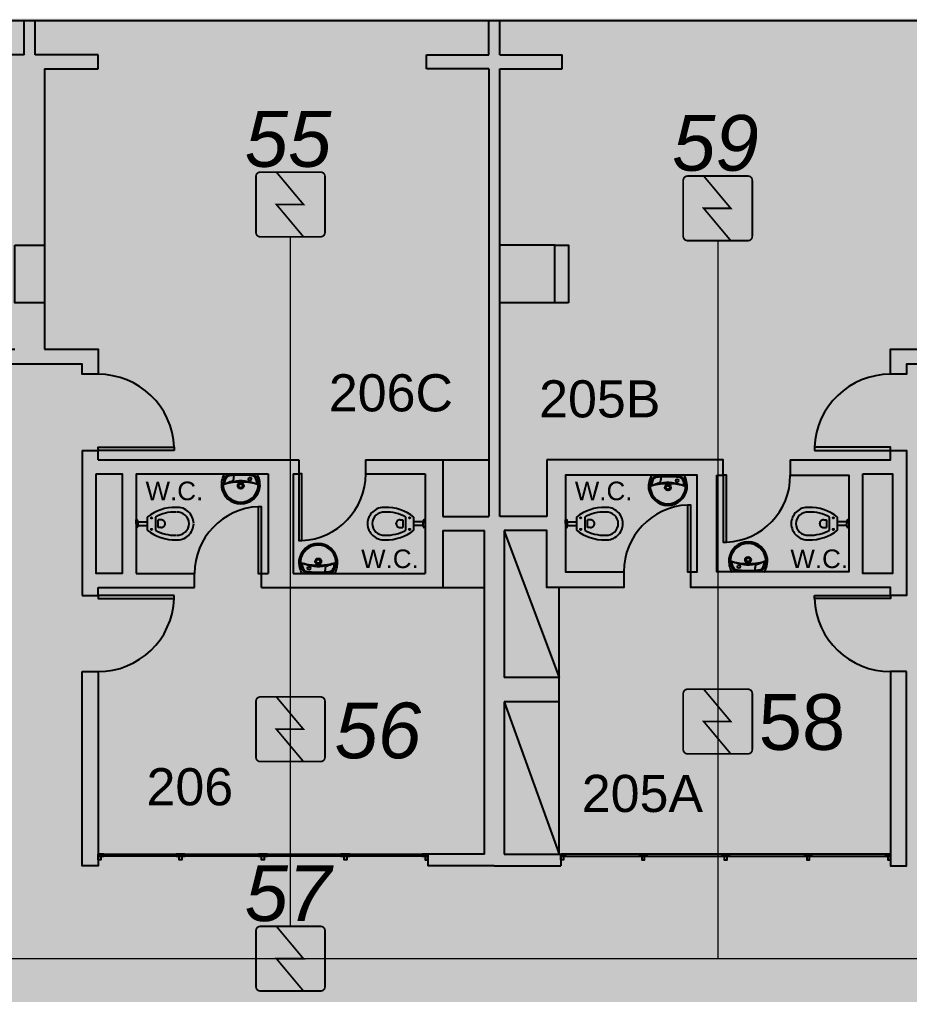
# Model space of a CAD drawing. Header units: metres. Extents: x -331 to 2982, y 362 to 2539.
# Drawn here: x 804.3 to 813.88, y 1904.12 to 1914.62 of the extents above; entities that cross this region are included whole.
import ezdxf
from ezdxf.enums import TextEntityAlignment as Align

# ---------------------------------------------------------------- set-up
doc = ezdxf.new("R2010")
doc.units = ezdxf.units.M
doc.layers.add('_corredores', color=251, linetype='Continuous', plot=False)
doc.layers.add('_salas', color=251, linetype='Continuous', plot=False)
for name, color, linetype in [('ALV', 251, 'Continuous'), ('CX', 251, 'Continuous'), ('DET. FUMAÇA', 1, 'Continuous'), ('Div', 251, 'Continuous'), ('Est', 251, 'Continuous'), ('Mob', 251, 'Continuous'), ('SALAS NOVAS', 7, 'Continuous'), ('Texto_Salas', 251, 'Continuous'), ('vid', 251, 'Continuous'), ('Zlixo04', 251, 'Continuous')]:
    doc.layers.add(name, color=color, linetype=linetype)
doc.styles.add('ARIAL', font='arial.ttf')
doc.styles.add('DESTAQUE', font='arial.ttf', dxfattribs={"height": 0.4})
doc.styles.add('X3G_ENTITY_1416BBA2', font='arial.ttf', dxfattribs={"height": 0.6})
doc.styles.add('X3G_ENTITY_1416BBAC', font='arial.ttf', dxfattribs={"height": 0.6})
doc.styles.add('X3G_ENTITY_1416BBB6', font='arial.ttf', dxfattribs={"height": 0.6})
doc.styles.add('X3G_ENTITY_1416BBC0', font='arial.ttf', dxfattribs={"height": 0.6})
doc.styles.add('X3G_ENTITY_1416BC59', font='arial.ttf', dxfattribs={"height": 0.6})

# ---------------------------------------------------------------- blocks, each defined once
blk = doc.blocks.new('Detector de fumaça')
at = {"layer": 'DET. FUMAÇA', "linetype": 'Continuous', "lineweight": 15, "const_width": 0.0187}
blk.add_lwpolyline([(774.599, 539.816), (775.249, 539.816, -0.414214), (775.296, 539.769), (775.296, 539.167, -0.414214), (775.249, 539.12), (774.599, 539.12, -0.414214), (774.553, 539.167), (774.553, 539.769, -0.414214)], format="xyb", close=True, dxfattribs=at)
blk.add_lwpolyline([(774.773, 539.816), (775.064, 539.468), (774.773, 539.468), (775.064, 539.12)], dxfattribs=at)
blk = doc.blocks.new('VASO')
at = {"layer": 'Mob'}
for p, q in [((302.351, 172.465), (302.38, 172.465)), ((302.38, 172.465), (302.38, 172.383)), ((302.411, 172.354), (302.411, 172.494)), ((302.499, 172.354), (302.499, 172.494)), ((302.619, 172.464), (302.609, 172.464)), ((302.619, 172.424), (302.619, 172.464)), ((302.351, 172.383), (302.38, 172.383)), ((302.599, 172.444), (302.499, 172.444)), ((302.599, 172.404), (302.499, 172.404)), ((302.599, 172.444), (302.599, 172.455)), ((302.599, 172.404), (302.599, 172.444)), ((302.599, 172.404), (302.599, 172.393)), ((302.619, 172.383), (302.609, 172.383)), ((302.619, 172.424), (302.619, 172.383))]:
    blk.add_line(p, q, dxfattribs=at)
for centre in [(302.453, 172.486), (302.453, 172.362)]:
    blk.add_circle(centre, 0.00707, dxfattribs=at)
for centre, radius, start, end in [((302.178, 172.42), 0.179, 86.6811, 178.7962), ((302.205, 172.134), 0.464, 50.6979, 92.0637), ((302.178, 172.42), 0.129, 86.6811, 178.7962), ((302.205, 172.134), 0.414, 60.1325, 92.0637), ((302.349, 172.422), 0.043, 86.6811, 178.7962), ((302.609, 172.455), 0.00935, 90, 180), ((302.178, 172.427), 0.179, 181.2038, 273.3189), ((302.178, 172.427), 0.129, 181.2038, 273.3189), ((302.349, 172.426), 0.043, 181.2038, 273.3189), ((302.609, 172.393), 0.00935, 180, 270), ((302.205, 172.713), 0.464, 267.9363, 309.3021), ((302.205, 172.713), 0.414, 267.9363, 299.8675)]:
    blk.add_arc(centre, radius, start, end, dxfattribs=at)

msp = doc.modelspace()

# ---------------------------------------------------------------- hatches: boundary and pattern name
at = {"layer": '_corredores', "transparency": 33554508}
h = msp.add_hatch(color=256, dxfattribs=at)
h.dxf.hatch_style = 1
h.paths.add_polyline_path([(851.609, 1924.544), (870.379, 1924.544), (870.379, 1926.38), (870.189, 1926.38), (870.189, 1926.577), (870.003, 1926.764), (866.304, 1926.765), (866.288, 1926.731), (866.184, 1926.814), (865.422, 1927.574), (863.994, 1927.574), (862.566, 1927.574), (861.756, 1926.765), (861.72, 1926.765), (861.716, 1926.764), (861.703, 1926.763), (861.685, 1926.763), (858.091, 1926.765), (857.744, 1926.418), (857.397, 1926.765), (853.804, 1926.765), (853.788, 1926.731), (853.684, 1926.814), (852.922, 1927.574), (851.494, 1927.574), (849.748, 1927.574), (849.748, 1926.814), (849.608, 1926.814), (849.608, 1929.894), (841.234, 1929.894), (841.234, 1928.054), (840.474, 1928.054), (840.474, 1927.096), (840.756, 1926.814), (840.374, 1926.432), (840.042, 1926.765), (836.434, 1926.765), (836.419, 1926.731), (836.314, 1926.814), (835.553, 1927.574), (834.124, 1927.574), (832.696, 1927.574), (831.886, 1926.765), (831.85, 1926.765), (831.847, 1926.764), (831.833, 1926.763), (831.815, 1926.763), (828.221, 1926.765), (827.874, 1926.418), (827.528, 1926.765), (823.934, 1926.765), (823.918, 1926.731), (823.814, 1926.814), (823.052, 1927.574), (821.624, 1927.574), (820.195, 1927.574), (819.385, 1926.765), (819.35, 1926.765), (819.346, 1926.764), (819.333, 1926.763), (819.315, 1926.763), (815.721, 1926.765), (815.374, 1926.418), (815.027, 1926.765), (811.434, 1926.765), (811.418, 1926.731), (811.314, 1926.814), (810.552, 1927.574), (809.124, 1927.574), (807.695, 1927.574), (806.886, 1926.765), (806.85, 1926.765), (806.846, 1926.764), (806.833, 1926.763), (806.815, 1926.763), (803.221, 1926.765), (802.874, 1926.418), (802.527, 1926.765), (798.934, 1926.765), (798.918, 1926.731), (798.814, 1926.814), (798.052, 1927.574), (796.624, 1927.574), (795.195, 1927.574), (794.386, 1926.765), (794.35, 1926.765), (794.346, 1926.764), (794.333, 1926.763), (794.315, 1926.763), (790.721, 1926.765), (790.374, 1926.418), (790.027, 1926.765), (786.434, 1926.765), (786.418, 1926.731), (786.314, 1926.814), (785.552, 1927.574), (784.124, 1927.574), (782.696, 1927.574), (781.886, 1926.765), (781.85, 1926.765), (781.846, 1926.764), (781.833, 1926.763), (781.815, 1926.763), (778.221, 1926.765), (777.874, 1926.418), (777.527, 1926.765), (773.934, 1926.765), (773.918, 1926.731), (773.814, 1926.814), (773.052, 1927.574), (771.624, 1927.574), (770.196, 1927.574), (769.386, 1926.765), (769.35, 1926.765), (769.347, 1926.764), (769.333, 1926.763), (769.315, 1926.763), (765.615, 1926.764), (765.429, 1926.577), (765.429, 1926.38), (765.239, 1926.38), (765.239, 1924.544), (770.084, 1924.544), (770.084, 1914.631), (770.394, 1914.631), (770.394, 1905.511), (765.009, 1905.511), (765.009, 1910.811), (763.809, 1910.811), (763.809, 1905.511), (755.909, 1905.511), (755.909, 1910.811), (754.809, 1910.811), (754.809, 1905.511), (746.059, 1905.511), (746.059, 1901.896), (748.429, 1901.896), (748.429, 1903.596), (748.029, 1903.596), (748.029, 1903.796), (754.454, 1903.796), (754.454, 1903.596), (754.129, 1903.596), (754.129, 1901.896), (754.454, 1901.896), (754.454, 1901.696), (754.454, 1901.171), (757.954, 1901.171), (757.954, 1903.571), (757.954, 1903.771), (768.009, 1903.771), (768.009, 1903.751), (768.814, 1903.751), (768.814, 1895.791), (767.984, 1895.791), (767.984, 1895.771), (762.344, 1895.771), (761.069, 1895.771), (761.069, 1893.046), (754.154, 1893.046), (752.479, 1893.046), (752.479, 1860.521), (752.479, 1859.096), (752.479, 1857.621), (754.079, 1857.621), (754.079, 1860.546), (753.904, 1860.546), (753.904, 1863.421), (754.169, 1863.421), (754.169, 1887.631), (760.804, 1887.631), (760.804, 1887.721), (768.909, 1887.721), (770.309, 1887.721), (771.909, 1887.721), (773.009, 1887.721), (775.859, 1887.721), (775.859, 1886.621), (777.159, 1886.621), (777.159, 1887.721), (788.759, 1887.721), (788.759, 1886.621), (790.059, 1886.621), (790.059, 1887.721), (802.309, 1887.721), (804.009, 1887.721), (844.959, 1887.721), (844.959, 1887.896), (845.259, 1887.896), (845.259, 1887.543), (845.259, 1863.221), (807.109, 1863.221), (807.109, 1860.671), (807.109, 1860.571), (806.556, 1860.571), (806.556, 1858.751), (806.556, 1855.871), (806.556, 1855.143), (807.956, 1855.143), (807.956, 1857.121), (809.134, 1857.121), (809.134, 1860.671), (845.259, 1860.671), (845.259, 1855.977), (846.384, 1855.977), (846.384, 1856.871), (846.034, 1856.871), (846.034, 1856.971), (846.434, 1856.971), (846.434, 1860.671), (849.184, 1860.671), (849.184, 1856.971), (849.584, 1856.971), (849.584, 1856.871), (849.234, 1856.871), (849.234, 1855.977), (850.459, 1855.977), (850.459, 1860.671), (859.459, 1860.671), (859.459, 1863.221), (849.559, 1863.221), (849.559, 1888.221), (849.659, 1888.221), (849.659, 1887.721), (854.289, 1887.721), (854.289, 1895.621), (859.259, 1895.621), (859.259, 1905.521), (857.359, 1905.521), (857.359, 1905.621), (858.034, 1905.621), (858.034, 1908.221), (853.709, 1908.221), (853.709, 1908.184), (853.609, 1908.184), (853.609, 1910.121), (850.859, 1910.121), (850.86, 1912.861), (849.659, 1912.861), (849.659, 1908.921), (852.409, 1908.921), (852.409, 1903.771), (852.409, 1895.701), (852.409, 1890.371), (849.559, 1890.371), (849.559, 1908.921), (849.559, 1912.961), (852.259, 1912.961), (852.259, 1914.631), (851.609, 1914.631)])
h.paths.add_polyline_path([(845.929, 1914.631), (846.006, 1914.631), (846.006, 1905.511), (844.999, 1905.511), (844.999, 1909.911), (845.009, 1910.811), (843.809, 1910.811), (843.809, 1905.511), (835.009, 1905.511), (835.009, 1910.811), (833.809, 1910.811), (833.809, 1905.511), (825.009, 1905.511), (825.009, 1910.811), (823.809, 1910.811), (823.809, 1905.511), (815.009, 1905.511), (815.009, 1910.811), (813.809, 1910.811), (813.809, 1905.511), (805.009, 1905.511), (805.009, 1910.811), (803.809, 1910.811), (803.809, 1905.511), (795.009, 1905.511), (795.009, 1910.811), (793.809, 1910.811), (793.809, 1905.511), (785.009, 1905.511), (785.009, 1910.811), (783.809, 1910.811), (783.809, 1905.511), (775.009, 1905.511), (775.009, 1910.811), (773.979, 1910.811), (773.979, 1905.511), (773.194, 1905.511), (773.194, 1914.631), (773.124, 1914.631), (773.124, 1920.111), (775.144, 1920.111), (775.144, 1921.611), (775.124, 1921.611), (775.124, 1922.031), (773.624, 1922.031), (773.624, 1921.611), (773.164, 1921.611), (773.164, 1924.544), (845.929, 1924.543), (845.929, 1921.611), (845.469, 1921.611), (845.469, 1922.031), (843.969, 1922.031), (843.969, 1921.611), (843.949, 1920.111), (845.929, 1920.111)], flags=16)
h.paths.add_polyline_path([(851.494, 1926.432), (851.112, 1926.814), (851.494, 1927.196), (851.876, 1926.814)], flags=16)
h.paths.add_polyline_path([(845.244, 1926.432), (844.862, 1926.814), (845.244, 1927.196), (845.626, 1926.814)], flags=16)
h.paths.add_polyline_path([(845.119, 1903.801), (845.119, 1895.821), (845.259, 1895.821), (845.259, 1890.321), (839.659, 1890.321), (775.859, 1890.321), (772.984, 1890.321), (772.984, 1895.791), (771.754, 1895.791), (771.754, 1903.746), (773.099, 1903.746), (773.099, 1903.801)], flags=16)
h.paths.add_polyline_path([(834.506, 1926.814), (834.124, 1926.432), (833.742, 1926.814), (834.124, 1927.196)], flags=16)
h.paths.add_polyline_path([(863.612, 1926.814), (863.994, 1927.196), (864.376, 1926.814), (863.994, 1926.432)], flags=16)
h.paths.add_polyline_path([(845.259, 1895.821), (845.259, 1890.321), (839.659, 1890.321), (775.859, 1890.321), (772.984, 1890.321), (772.984, 1895.821), (775.859, 1895.821), (839.659, 1895.821)], flags=0)
h.paths.add_polyline_path([(822.006, 1926.814), (821.624, 1926.432), (821.242, 1926.814), (821.624, 1927.196)], flags=16)
h.paths.add_polyline_path([(809.506, 1926.814), (809.124, 1926.432), (808.742, 1926.814), (809.124, 1927.196)], flags=16)
h.paths.add_polyline_path([(797.006, 1926.814), (796.624, 1926.432), (796.242, 1926.814), (796.624, 1927.196)], flags=16)
h.paths.add_polyline_path([(784.506, 1926.814), (784.124, 1926.432), (783.742, 1926.814), (784.124, 1927.196)], flags=16)
h.paths.add_polyline_path([(772.006, 1926.814), (771.624, 1926.432), (771.242, 1926.814), (771.624, 1927.196)], flags=16)
edge = h.paths.add_edge_path(flags=16)
edge.add_line((767.555, 1893.924), (767.408, 1893.821))
edge.add_line((767.408, 1893.821), (767.203, 1894.065))
edge.add_line((767.203, 1894.065), (766.309, 1893.171))
edge.add_arc((765.909, 1892.771), 0.565, -45, 45, ccw=False)
edge.add_line((766.309, 1892.372), (767.203, 1891.477))
edge.add_line((767.203, 1891.477), (767.408, 1891.721))
edge.add_line((767.408, 1891.721), (767.555, 1891.618))
edge.add_arc((765.909, 1892.771), 2.01, 35, 325, ccw=False)
at = {"layer": '_salas', "transparency": 33554559}
h = msp.add_hatch(color=256, dxfattribs=at)
h.dxf.hatch_style = 1
h.paths.add_polyline_path([(805.009, 1905.511), (813.809, 1905.511), (813.809, 1910.811), (815.009, 1910.811), (815.009, 1905.511), (823.809, 1905.511), (823.809, 1910.811), (825.009, 1910.811), (825.009, 1905.511), (833.809, 1905.511), (833.809, 1910.811), (835.009, 1910.811), (835.009, 1905.511), (843.809, 1905.511), (843.809, 1910.811), (845.009, 1910.811), (845.009, 1909.911), (844.999, 1909.911), (844.999, 1905.511), (846.006, 1905.511), (846.006, 1914.631), (773.194, 1914.631), (773.194, 1905.511), (773.979, 1905.511), (773.979, 1910.811), (775.009, 1910.811), (775.009, 1905.511), (783.809, 1905.511), (783.809, 1910.811), (785.009, 1910.811), (785.009, 1905.511), (793.809, 1905.511), (793.809, 1910.811), (795.009, 1910.811), (795.009, 1905.511), (803.809, 1905.511), (803.809, 1910.811), (805.009, 1910.811)])

# ---------------------------------------------------------------- linework, layer by layer
at = {"layer": 'ALV', "color": 251}
for p, q in [((804.349, 1914.611), (804.469, 1914.611)), ((804.349, 1914.241), (804.349, 1914.611)), ((804.469, 1914.241), (804.469, 1914.611)), ((809.349, 1914.241), (809.349, 1914.611)), ((809.469, 1914.241), (809.469, 1914.611)), ((804.349, 1914.241), (803.674, 1914.241)), ((805.144, 1914.241), (804.469, 1914.241)), ((805.144, 1914.091), (805.144, 1914.241)), ((808.679, 1914.091), (808.679, 1914.241)), ((808.679, 1914.241), (809.349, 1914.241)), ((809.469, 1914.241), (810.139, 1914.241)), ((810.139, 1914.091), (810.139, 1914.241)), ((804.569, 1914.091), (805.144, 1914.091)), ((804.569, 1914.091), (804.569, 1912.191)), ((809.349, 1914.091), (808.679, 1914.091)), ((809.349, 1914.091), (809.349, 1909.269)), ((809.469, 1909.269), (809.469, 1914.091)), ((809.469, 1914.091), (810.139, 1914.091)), ((804.569, 1911.571), (804.569, 1911.071)), ((804.974, 1909.981), (804.974, 1908.421)), ((804.974, 1909.981), (805.144, 1909.981)), ((805.144, 1909.881), (805.144, 1909.981)), ((805.144, 1909.981), (805.144, 1909.981)), ((805.144, 1909.881), (807.304, 1909.881)), ((807.304, 1909.881), (807.304, 1909.731)), ((808.024, 1909.881), (808.854, 1909.881)), ((808.024, 1909.881), (808.024, 1909.731)), ((808.854, 1909.881), (808.854, 1909.269)), ((810.964, 1909.881), (809.974, 1909.881)), ((809.974, 1909.881), (809.974, 1909.269)), ((805.554, 1909.731), (805.554, 1908.656)), ((805.554, 1909.731), (806.974, 1909.731)), ((806.974, 1909.731), (806.974, 1908.656)), ((807.244, 1909.731), (807.304, 1909.731)), ((807.244, 1909.731), (807.244, 1908.656)), ((808.024, 1909.731), (808.664, 1909.731)), ((808.664, 1909.731), (808.664, 1908.656)), ((808.854, 1909.269), (809.349, 1909.269)), ((809.974, 1909.269), (809.469, 1909.269)), ((808.854, 1909.119), (808.854, 1908.506)), ((808.854, 1909.119), (809.304, 1909.119)), ((809.304, 1905.636), (809.304, 1909.119)), ((809.514, 1909.119), (809.514, 1907.536)), ((805.554, 1908.656), (806.184, 1908.656)), ((806.184, 1908.506), (806.184, 1908.656)), ((806.904, 1908.656), (806.974, 1908.656)), ((806.904, 1908.506), (806.904, 1908.656)), ((807.244, 1908.656), (808.664, 1908.656)), ((805.144, 1908.506), (806.184, 1908.506)), ((805.144, 1908.421), (805.144, 1908.506)), ((806.904, 1908.506), (808.854, 1908.506)), ((804.974, 1908.421), (805.144, 1908.421)), ((810.109, 1907.536), (809.514, 1907.536)), ((810.109, 1907.276), (810.109, 1907.536)), ((809.514, 1907.276), (809.514, 1905.636)), ((810.109, 1907.276), (809.514, 1907.276)), ((809.304, 1905.636), (808.694, 1905.636)), ((808.694, 1905.636), (808.694, 1905.511)), ((809.514, 1905.636), (810.124, 1905.636)), ((810.124, 1905.636), (810.124, 1905.511)), ((809.409, 1905.511), (808.694, 1905.511)), ((809.409, 1905.511), (810.124, 1905.511))]:
    msp.add_line(p, q, dxfattribs=at)
for points in [[(804.569, 1911.071), (805.144, 1911.071), (805.144, 1910.801), (804.974, 1910.801), (804.974, 1910.911), (803.844, 1910.911), (803.844, 1910.801), (803.674, 1910.801), (803.674, 1911.071), (804.249, 1911.071)], [(814.569, 1911.071), (815.144, 1911.071), (815.144, 1910.801), (814.974, 1910.801), (814.974, 1910.911), (813.844, 1910.911), (813.844, 1910.801), (813.674, 1910.801), (813.674, 1911.071), (814.249, 1911.071)], [(812.594, 1909.881), (813.674, 1909.881), (813.674, 1909.981), (813.844, 1909.981), (813.844, 1908.421), (813.674, 1908.421), (813.674, 1908.506), (811.524, 1908.506), (811.524, 1908.674), (811.594, 1908.674), (811.594, 1909.714), (810.174, 1909.714), (810.174, 1908.674), (810.804, 1908.674), (810.804, 1908.506), (809.974, 1908.506), (809.974, 1909.119), (809.514, 1909.119)], [(811.804, 1909.714), (811.874, 1909.714), (811.874, 1909.881), (809.974, 1909.881)], [(812.594, 1909.881), (812.594, 1909.714), (813.224, 1909.714), (813.224, 1908.674), (811.804, 1908.674), (811.804, 1909.714)], [(811.884, 1905.615), (811.884, 1905.575), (811.914, 1905.575), (811.914, 1905.615)]]:
    msp.add_lwpolyline(points, dxfattribs=at)
for points in [[(805.124, 1909.731), (805.404, 1909.731), (805.404, 1908.656), (805.124, 1908.656)], [(813.374, 1909.731), (813.694, 1909.731), (813.694, 1908.656), (813.374, 1908.656)], [(804.974, 1907.601), (805.144, 1907.601), (805.144, 1905.511), (804.974, 1905.511)], [(813.844, 1907.601), (813.674, 1907.601), (813.674, 1905.511), (813.844, 1905.511)], [(813.67, 1905.635), (810.128, 1905.635), (810.128, 1905.615), (813.67, 1905.615)], [(811.851, 1905.635), (811.897, 1905.635), (811.897, 1905.615), (811.851, 1905.615), (811.851, 1905.614), (811.898, 1905.614), (811.898, 1905.636), (811.851, 1905.636)], [(811.898, 1905.636), (811.901, 1905.636), (811.901, 1905.614), (811.898, 1905.614)], [(811.947, 1905.635), (811.902, 1905.635), (811.902, 1905.615), (811.947, 1905.615), (811.947, 1905.614), (811.901, 1905.614), (811.901, 1905.636), (811.947, 1905.636)]]:
    msp.add_lwpolyline(points, close=True, dxfattribs=at)
at = {"layer": 'CX', "color": 251}
for points in [[(805.964, 1909.981), (805.144, 1909.981), (805.144, 1910.016), (805.964, 1910.016)], [(812.854, 1909.981), (813.674, 1909.981), (813.674, 1910.016), (812.854, 1910.016)], [(807.339, 1909.011), (807.339, 1909.731), (807.304, 1909.731), (807.304, 1909.011)], [(811.909, 1908.994), (811.909, 1909.714), (811.874, 1909.714), (811.874, 1908.994)], [(806.869, 1909.376), (806.869, 1908.656), (806.904, 1908.656), (806.904, 1909.376)], [(811.489, 1909.394), (811.489, 1908.674), (811.524, 1908.674), (811.524, 1909.394)], [(805.964, 1908.421), (805.144, 1908.421), (805.144, 1908.386), (805.964, 1908.386)], [(812.854, 1908.421), (813.674, 1908.421), (813.674, 1908.386), (812.854, 1908.386)], [(805.147, 1905.636), (805.144, 1905.636), (805.144, 1905.614), (805.147, 1905.614)], [(805.207, 1905.635), (805.148, 1905.635), (805.148, 1905.615), (805.207, 1905.615), (805.207, 1905.614), (805.147, 1905.614), (805.147, 1905.636), (805.207, 1905.636)], [(805.984, 1905.635), (806.029, 1905.635), (806.029, 1905.615), (805.984, 1905.615), (805.984, 1905.614), (806.03, 1905.614), (806.03, 1905.636), (805.984, 1905.636)], [(806.033, 1905.636), (806.03, 1905.636), (806.03, 1905.614), (806.033, 1905.614)], [(806.08, 1905.635), (806.034, 1905.635), (806.034, 1905.615), (806.08, 1905.615), (806.08, 1905.614), (806.033, 1905.614), (806.033, 1905.636), (806.08, 1905.636)], [(806.871, 1905.635), (806.917, 1905.635), (806.917, 1905.615), (806.871, 1905.615), (806.871, 1905.614), (806.918, 1905.614), (806.918, 1905.636), (806.871, 1905.636)], [(806.921, 1905.636), (806.918, 1905.636), (806.918, 1905.614), (806.921, 1905.614)], [(806.967, 1905.635), (806.922, 1905.635), (806.922, 1905.615), (806.967, 1905.615), (806.967, 1905.614), (806.921, 1905.614), (806.921, 1905.636), (806.967, 1905.636)], [(807.759, 1905.635), (807.804, 1905.635), (807.804, 1905.615), (807.759, 1905.615), (807.759, 1905.614), (807.805, 1905.614), (807.805, 1905.636), (807.759, 1905.636)], [(807.808, 1905.636), (807.805, 1905.636), (807.805, 1905.614), (807.808, 1905.614)], [(807.855, 1905.635), (807.809, 1905.635), (807.809, 1905.615), (807.855, 1905.615), (807.855, 1905.614), (807.808, 1905.614), (807.808, 1905.636), (807.855, 1905.636)], [(808.631, 1905.635), (808.69, 1905.635), (808.69, 1905.615), (808.631, 1905.615), (808.631, 1905.614), (808.691, 1905.614), (808.691, 1905.636), (808.631, 1905.636)], [(808.691, 1905.636), (808.694, 1905.636), (808.694, 1905.614), (808.691, 1905.614)], [(810.127, 1905.636), (810.124, 1905.636), (810.124, 1905.614), (810.127, 1905.614)], [(810.187, 1905.635), (810.128, 1905.635), (810.128, 1905.615), (810.187, 1905.615), (810.187, 1905.614), (810.127, 1905.614), (810.127, 1905.636), (810.187, 1905.636)], [(810.964, 1905.635), (811.009, 1905.635), (811.009, 1905.615), (810.964, 1905.615), (810.964, 1905.614), (811.01, 1905.614), (811.01, 1905.636), (810.964, 1905.636)], [(811.01, 1905.636), (811.013, 1905.636), (811.013, 1905.614), (811.01, 1905.614)], [(811.06, 1905.635), (811.014, 1905.635), (811.014, 1905.615), (811.06, 1905.615), (811.06, 1905.614), (811.013, 1905.614), (811.013, 1905.636), (811.06, 1905.636)], [(812.739, 1905.635), (812.784, 1905.635), (812.784, 1905.615), (812.739, 1905.615), (812.739, 1905.614), (812.785, 1905.614), (812.785, 1905.636), (812.739, 1905.636)], [(812.785, 1905.636), (812.788, 1905.636), (812.788, 1905.614), (812.785, 1905.614)], [(812.835, 1905.635), (812.789, 1905.635), (812.789, 1905.615), (812.835, 1905.615), (812.835, 1905.614), (812.788, 1905.614), (812.788, 1905.636), (812.835, 1905.636)], [(813.611, 1905.635), (813.67, 1905.635), (813.67, 1905.615), (813.611, 1905.615), (813.611, 1905.614), (813.671, 1905.614), (813.671, 1905.636), (813.611, 1905.636)], [(813.671, 1905.636), (813.674, 1905.636), (813.674, 1905.614), (813.671, 1905.614)]]:
    msp.add_lwpolyline(points, close=True, dxfattribs=at)
for points in [[(805.174, 1905.615), (805.174, 1905.575), (805.144, 1905.575), (805.144, 1905.615)], [(806.047, 1905.615), (806.047, 1905.575), (806.017, 1905.575), (806.017, 1905.615)], [(806.934, 1905.615), (806.934, 1905.575), (806.904, 1905.575), (806.904, 1905.615)], [(807.822, 1905.615), (807.822, 1905.575), (807.792, 1905.575), (807.792, 1905.615)], [(808.664, 1905.615), (808.664, 1905.575), (808.694, 1905.575), (808.694, 1905.615)], [(810.154, 1905.615), (810.154, 1905.575), (810.124, 1905.575), (810.124, 1905.615)], [(810.997, 1905.615), (810.997, 1905.575), (811.027, 1905.575), (811.027, 1905.615)], [(812.772, 1905.615), (812.772, 1905.575), (812.802, 1905.575), (812.802, 1905.615)], [(813.644, 1905.615), (813.644, 1905.575), (813.674, 1905.575), (813.674, 1905.615)]]:
    msp.add_lwpolyline(points, dxfattribs=at)
for centre, radius, start, end in [((805.144, 1909.981), 0.821, 2.4441, 90), ((813.674, 1909.981), 0.821, 90, 177.5559), ((807.304, 1909.731), 0.721, 272.783, 0), ((811.874, 1909.714), 0.721, 272.783, 0), ((806.904, 1908.656), 0.721, 92.783, 180), ((811.524, 1908.674), 0.721, 92.783, 180), ((805.144, 1908.421), 0.821, 270, 357.5559), ((813.674, 1908.421), 0.821, 182.4441, 270)]:
    msp.add_arc(centre, radius, start, end, dxfattribs=at)
at = {"layer": 'Div', "color": 150, "linetype": 'Continuous', "lineweight": 0}
for p, q in [((807.215, 1904.857), (807.215, 1912.282)), ((811.814, 1912.24), (811.814, 1904.51)), ((847.293, 1904.51), (748.299, 1904.51))]:
    msp.add_line(p, q, dxfattribs=at)
at = {"layer": 'Est', "color": 251}
for points in [[(804.249, 1912.191), (804.569, 1912.191), (804.569, 1911.571), (804.249, 1911.571)], [(810.209, 1911.571), (810.059, 1911.571), (810.059, 1912.191), (810.209, 1912.191)]]:
    msp.add_lwpolyline(points, close=True, dxfattribs=at)
at = {"layer": 'Mob', "color": 251}
for p, q in [((810.059, 1912.191), (809.469, 1912.191)), ((810.059, 1911.571), (809.469, 1911.571)), ((808.854, 1909.881), (809.349, 1909.881)), ((806.503, 1909.731), (806.855, 1909.731)), ((811.101, 1909.714), (811.452, 1909.714)), ((810.294, 1909.264), (810.294, 1909.124)), ((810.382, 1909.264), (810.382, 1909.124)), ((813.016, 1909.124), (813.016, 1909.264)), ((813.104, 1909.124), (813.104, 1909.264)), ((810.174, 1909.194), (810.174, 1909.234)), ((810.174, 1909.234), (810.185, 1909.234)), ((810.174, 1909.194), (810.174, 1909.153)), ((810.194, 1909.214), (810.194, 1909.225)), ((810.194, 1909.214), (810.194, 1909.174)), ((810.194, 1909.214), (810.294, 1909.214)), ((810.194, 1909.174), (810.294, 1909.174)), ((810.194, 1909.174), (810.194, 1909.163)), ((810.413, 1909.153), (810.413, 1909.234)), ((810.442, 1909.234), (810.413, 1909.234)), ((812.956, 1909.234), (812.985, 1909.234)), ((812.985, 1909.234), (812.985, 1909.153)), ((813.204, 1909.214), (813.104, 1909.214)), ((813.204, 1909.174), (813.104, 1909.174)), ((813.204, 1909.214), (813.204, 1909.225)), ((813.204, 1909.174), (813.204, 1909.214)), ((813.204, 1909.174), (813.204, 1909.163)), ((813.224, 1909.234), (813.213, 1909.234)), ((813.224, 1909.194), (813.224, 1909.234)), ((813.224, 1909.194), (813.224, 1909.153)), ((810.174, 1909.153), (810.185, 1909.153)), ((810.442, 1909.153), (810.413, 1909.153)), ((812.956, 1909.153), (812.985, 1909.153)), ((813.224, 1909.153), (813.213, 1909.153)), ((807.69, 1908.656), (807.339, 1908.656)), ((812.317, 1908.674), (811.966, 1908.674)), ((808.854, 1908.506), (809.304, 1908.506))]:
    msp.add_line(p, q, dxfattribs=at)
at = {"layer": 'Mob', "color": 251, "ltscale": 0.8}
for p, q in [((809.514, 1909.111), (810.109, 1907.536)), ((809.514, 1907.276), (810.109, 1905.636))]:
    msp.add_line(p, q, dxfattribs=at)
at = {"layer": 'Mob', "color": 251}
for points in [[(806.68, 1909.72, 0.019765), (806.554, 1909.715, 0.055725), (806.536, 1909.713, 0.26837), (806.503, 1909.677, 0.08527), (806.491, 1909.59, 0.373975), (806.68, 1909.425, 0.373975), (806.869, 1909.59, 0.08527), (806.857, 1909.677, 0.26837), (806.824, 1909.713, 0.055725), (806.806, 1909.715, 0.019765)], [(811.277, 1909.703, 0.019765), (811.151, 1909.698, 0.055725), (811.133, 1909.696, 0.26837), (811.1, 1909.66, 0.08527), (811.088, 1909.572, 0.373975), (811.277, 1909.408, 0.373975), (811.467, 1909.572, 0.08527), (811.455, 1909.66, 0.26837), (811.421, 1909.696, 0.055725), (811.403, 1909.698, 0.019765)], [(807.514, 1908.667, 0.019765), (807.64, 1908.672, 0.055725), (807.658, 1908.674, 0.26837), (807.691, 1908.71, 0.08527), (807.703, 1908.798, 0.373975), (807.514, 1908.962, 0.373975), (807.324, 1908.798, 0.08527), (807.336, 1908.71, 0.26837), (807.37, 1908.674, 0.055725), (807.388, 1908.672, 0.019765)], [(812.141, 1908.684, 0.019765), (812.267, 1908.689, 0.055725), (812.285, 1908.692, 0.26837), (812.318, 1908.728, 0.08527), (812.33, 1908.815, 0.373975), (812.141, 1908.98, 0.373975), (811.951, 1908.815, 0.08527), (811.963, 1908.728, 0.26837), (811.997, 1908.692, 0.055725), (812.015, 1908.689, 0.019765)]]:
    msp.add_lwpolyline(points, format="xyb", close=True, dxfattribs=at)
for points in [[(806.854, 1909.624, 0.09339), (806.842, 1909.677, 0.281673), (806.797, 1909.71, 0.022774), (806.707, 1909.716), (806.68, 1909.716), (806.653, 1909.716, 0.022774), (806.563, 1909.71, 0.281673), (806.518, 1909.677, 0.09339), (806.505, 1909.624)], [(806.515, 1909.62, -0.467154), (806.518, 1909.627, -0.039312), (806.585, 1909.651, 0.320715), (806.604, 1909.671, 0.032811), (806.608, 1909.709)], [(811.452, 1909.606, 0.09339), (811.439, 1909.66, 0.281673), (811.394, 1909.693, 0.022774), (811.304, 1909.698), (811.277, 1909.698), (811.25, 1909.698, 0.022774), (811.16, 1909.693, 0.281673), (811.115, 1909.66, 0.09339), (811.103, 1909.606)], [(811.113, 1909.602, -0.467154), (811.115, 1909.609, -0.039312), (811.182, 1909.633, 0.320715), (811.201, 1909.653, 0.032811), (811.205, 1909.691)], [(806.854, 1909.624, -0.557482), (806.847, 1909.619, 0.068592), (806.743, 1909.649, 0.02486), (806.68, 1909.654, 0.02486), (806.617, 1909.649, 0.068592), (806.513, 1909.619, -0.557482), (806.505, 1909.624)], [(806.847, 1909.619, 0.072415), (806.68, 1909.642, 0.072415), (806.512, 1909.619)], [(811.452, 1909.606, -0.557482), (811.444, 1909.601, 0.068592), (811.34, 1909.631, 0.02486), (811.277, 1909.636, 0.02486), (811.214, 1909.631, 0.068592), (811.11, 1909.601, -0.557482), (811.103, 1909.606)], [(811.445, 1909.601, 0.072415), (811.277, 1909.624, 0.072415), (811.11, 1909.601)], [(807.339, 1908.763, -0.557482), (807.347, 1908.768, 0.068592), (807.451, 1908.738, 0.02486), (807.514, 1908.733, 0.02486), (807.577, 1908.738, 0.068592), (807.681, 1908.768, -0.557482), (807.688, 1908.763)], [(807.339, 1908.763, 0.09339), (807.352, 1908.71, 0.281673), (807.397, 1908.677, 0.022774), (807.487, 1908.671), (807.514, 1908.671), (807.541, 1908.671, 0.022774), (807.631, 1908.677, 0.281673), (807.676, 1908.71, 0.09339), (807.688, 1908.763)], [(807.346, 1908.769, 0.072415), (807.514, 1908.745, 0.072415), (807.681, 1908.769)], [(807.678, 1908.767, -0.467154), (807.676, 1908.76, -0.039312), (807.609, 1908.737, 0.320715), (807.59, 1908.716, 0.032811), (807.586, 1908.679)], [(811.966, 1908.781, -0.557482), (811.974, 1908.786, 0.068592), (812.078, 1908.756, 0.02486), (812.141, 1908.751, 0.02486), (812.204, 1908.756, 0.068592), (812.308, 1908.786, -0.557482), (812.315, 1908.781)], [(811.966, 1908.781, 0.09339), (811.979, 1908.728, 0.281673), (812.024, 1908.695, 0.022774), (812.114, 1908.689), (812.141, 1908.689), (812.168, 1908.689, 0.022774), (812.258, 1908.695, 0.281673), (812.303, 1908.728, 0.09339), (812.315, 1908.781)], [(811.973, 1908.786, 0.072415), (812.141, 1908.763, 0.072415), (812.308, 1908.786)], [(812.305, 1908.785, -0.467154), (812.303, 1908.778, -0.039312), (812.236, 1908.754, 0.320715), (812.217, 1908.734, 0.032811), (812.213, 1908.696)]]:
    msp.add_lwpolyline(points, format="xyb", dxfattribs=at)
for points in [[(810.109, 1907.536), (810.109, 1908.506)], [(810.109, 1905.636), (810.109, 1907.276)]]:
    msp.add_lwpolyline(points, dxfattribs=at)
for centre, radius in [((806.779, 1909.674), 0.0158), ((806.68, 1909.601), 0.0328), ((806.68, 1909.601), 0.0203), ((811.277, 1909.583), 0.0328), ((811.277, 1909.583), 0.0203), ((811.376, 1909.657), 0.0158), ((810.34, 1909.256), 0.00707), ((813.058, 1909.256), 0.00707), ((810.34, 1909.132), 0.00707), ((813.058, 1909.132), 0.00707), ((807.514, 1908.787), 0.0328), ((807.514, 1908.787), 0.0203), ((812.042, 1908.73), 0.0158), ((812.141, 1908.804), 0.0328), ((812.141, 1908.804), 0.0203), ((807.415, 1908.713), 0.0158)]:
    msp.add_circle(centre, radius, dxfattribs=at)
for centre, radius, start, end in [((806.738, 1909.606), 0.266, 151.9123, 184.0939), ((806.622, 1909.606), 0.266, 355.9061, 27.7353), ((811.335, 1909.589), 0.266, 151.9123, 184.0939), ((811.103, 1909.711), 0.0027, 90, 152.2647), ((811.452, 1909.711), 0.0027, 27.7353, 90), ((811.219, 1909.589), 0.266, 355.9061, 27.7353), ((806.68, 1909.616), 0.209, 187.9818, 270), ((806.68, 1909.616), 0.209, 270, 352.0182), ((811.277, 1909.599), 0.209, 187.9818, 270), ((811.277, 1909.599), 0.209, 270, 352.0182), ((810.588, 1908.904), 0.464, 87.9363, 129.3021), ((810.615, 1909.19), 0.179, 1.2038, 93.3189), ((812.783, 1909.19), 0.179, 86.6811, 178.7962), ((812.81, 1908.904), 0.464, 50.6979, 92.0637), ((810.588, 1908.904), 0.414, 87.9363, 119.8675), ((810.615, 1909.19), 0.129, 1.2038, 93.3189), ((812.783, 1909.19), 0.129, 86.6811, 178.7962), ((812.81, 1908.904), 0.414, 60.1325, 92.0637), ((810.185, 1909.225), 0.00935, 0, 90), ((810.185, 1909.163), 0.00935, 270, 0), ((810.445, 1909.192), 0.043, 1.2038, 93.3189), ((810.445, 1909.196), 0.043, 266.6811, 358.7962), ((810.615, 1909.197), 0.179, 266.6811, 358.7962), ((810.615, 1909.197), 0.129, 266.6811, 358.7962), ((812.783, 1909.197), 0.179, 181.2038, 273.3189), ((812.783, 1909.197), 0.129, 181.2038, 273.3189), ((812.953, 1909.192), 0.043, 86.6811, 178.7962), ((812.953, 1909.196), 0.043, 181.2038, 273.3189), ((813.213, 1909.225), 0.00935, 90, 180), ((813.213, 1909.163), 0.00935, 180, 270), ((810.588, 1909.483), 0.464, 230.6979, 272.0637), ((810.588, 1909.483), 0.414, 240.1325, 272.0637), ((812.81, 1909.483), 0.464, 267.9363, 309.3021), ((812.81, 1909.483), 0.414, 267.9363, 299.8675), ((807.514, 1908.771), 0.209, 90, 172.0182), ((807.514, 1908.771), 0.209, 7.9818, 90), ((812.141, 1908.789), 0.209, 90, 172.0182), ((812.141, 1908.789), 0.209, 7.9818, 90), ((807.572, 1908.781), 0.266, 175.9061, 207.7353), ((807.456, 1908.781), 0.266, 331.9123, 4.0939), ((812.199, 1908.799), 0.266, 175.9061, 207.7353), ((812.083, 1908.799), 0.266, 331.9123, 4.0939), ((811.966, 1908.676), 0.0027, 207.7353, 270), ((812.315, 1908.676), 0.0027, 270, 332.2647)]:
    msp.add_arc(centre, radius, start, end, dxfattribs=at)
at = {"layer": 'vid', "color": 251, "linetype": 'ByBlock'}
msp.add_line((773.124, 1914.611), (846.149, 1914.611), dxfattribs=at)
at = {"layer": 'vid', "color": 251}
msp.add_lwpolyline([(805.148, 1905.635), (808.69, 1905.635), (808.69, 1905.615), (805.148, 1905.615)], close=True, dxfattribs=at)

# ---------------------------------------------------------------- block references
at = {"layer": 'DET. FUMAÇA', "linetype": 'Continuous', "lineweight": 0}
for p in [(32.291, 1373.162), (36.89, 1373.12), (36.89, 1367.595), (32.291, 1367.512), (32.291, 1365.042)]:
    msp.add_blockref('Detector de fumaça', p, dxfattribs=at)
at = {"layer": 'Zlixo04', "color": 251, "rotation": 180}
msp.add_blockref('VASO', (1108.173, 2081.617), dxfattribs=at)
at = {"layer": 'Zlixo04', "color": 251}
msp.add_blockref('VASO', (506.045, 1736.77), dxfattribs=at)

# ---------------------------------------------------------------- texts
at = {"layer": 'Div', "color": 5, "linetype": 'Continuous', "lineweight": 0, "true_color": 0x0000ff, "char_height": 0.6, "attachment_point": 1}
for s, insert, style in [('{\\fArial|b0|i1|c0|p34;55}', (806.723, 1913.635), 'X3G_ENTITY_1416BBC0'), ('{\\fArial|b0|i1|c0|p34;59}', (811.323, 1913.593), 'X3G_ENTITY_1416BBA2'), ('{\\fArial|b0|i1|c0|p34;56}', (807.69, 1907.267), 'X3G_ENTITY_1416BBB6'), ('58', (812.254, 1907.358), 'X3G_ENTITY_1416BBAC'), ('{\\fArial|b0|i1|c0|p34;57}', (806.723, 1905.515), 'X3G_ENTITY_1416BC59')]:
    msp.add_mtext_dynamic_manual_height_columns(s, width=13.3188, gutter_width=2.5, heights=[0], dxfattribs=dict(at, insert=insert, style=style))
at = {"layer": 'SALAS NOVAS', "color": 251, "linetype": 'ByBlock', "style": 'DESTAQUE'}
for s, p in [('206C ', (808.374, 1910.402)), ('205B ', (810.622, 1910.337)), ('206 ', (806.21, 1906.161)), ('205A ', (811.081, 1906.089))]:
    msp.add_text(s, height=0.4, dxfattribs=at).set_placement(p, align=Align.CENTER)
at = {"layer": 'Texto_Salas', "color": 251, "char_height": 0.2, "width": 2.2626, "attachment_point": 2, "style": 'ARIAL'}
for insert in [(805.966, 1909.646), (810.586, 1909.646), (808.286, 1908.915), (812.906, 1908.915)]:
    msp.add_mtext('W.C.', dxfattribs=dict(at, insert=insert))

doc.saveas('drawing.dxf')
